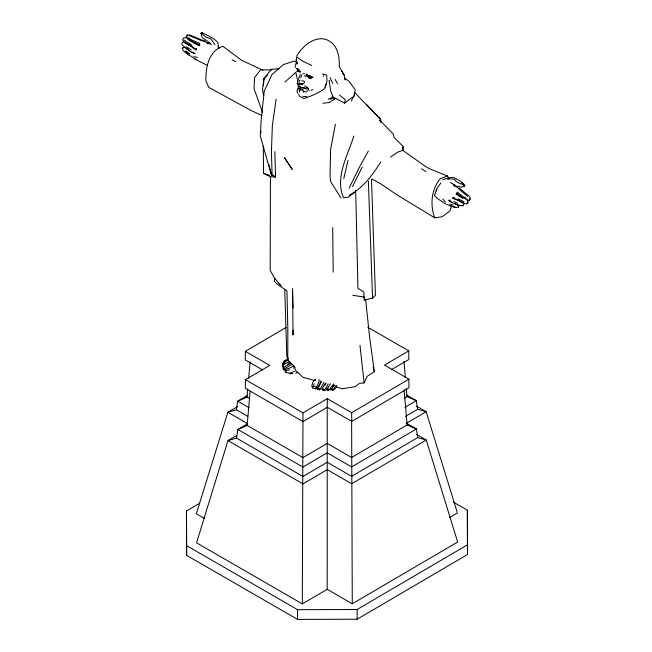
<?xml version="1.0" encoding="UTF-8"?>
<svg xmlns="http://www.w3.org/2000/svg" width="652" height="652" viewBox="0 0 652 652"><rect width="100%" height="100%" fill="white"/><g stroke="black" fill="none" stroke-linecap="round" stroke-linejoin="round"><path stroke-width="0.98" d="M199.626 503.279L186.48 510.981L186.627 555.349L297.565 619.4L357.133 619.229L467.5 554.534L467.354 510.157L453.27 502.024M186.627 555.349L186.48 510.981M297.565 619.4L297.565 609.677L186.635 545.634M367.785 327.231L408.747 350.882L384.493 365.104L408.885 379.187L408.934 387.842L351.721 421.379L351.672 412.724L327.288 398.641L302.976 412.879L302.316 603.891L196.554 542.823L227.98 440.589L236.652 435.512M327.231 407.353L327.198 589.31L302.316 603.891M351.624 420.483L352.276 603.793L457.647 542.024L426.261 440.01L416.685 434.476M357.133 619.229L357.133 609.506L467.508 544.811M467.354 510.157L467.5 554.534M263.269 146.146L263.579 173.31L270.433 176.782L270.189 270.344L274.003 277.304L280.979 286.171L279.537 283.636M293.074 330.018L293.05 335.03L292.512 288.771L293.082 307.948M286.089 327.467L245.364 351.338L245.299 359.928L262.732 369.994M320.377 380.907L320.352 382.781L317.687 387.614L317.483 389.187L319.708 390.083L324.036 382.317M245.364 351.338L269.724 365.405L245.454 379.676L245.339 388.29L302.968 421.567L327.32 407.288L327.288 398.641M333.579 383.947L328.355 390.67L326.774 389.904L326.839 389.016L330.482 383.783M263.432 85.624L263.946 78.533L271.419 69.299L279.015 68.721M319.097 379.423L318.918 381.762L315.772 388.853L312.52 387.883L311.721 385.984L312.936 382.096L315.112 379.358M402.781 150.604L403.14 146.423L393.979 137.368L393.278 134.067L379.611 120.155L381.037 122.56L380.556 119.308L366.522 104.467M204.133 518.258L196.342 513.76L227.858 412.276L236.407 409.815L237.719 401.159L247.018 397.109L247.719 389.057M248.689 377.997L250.083 361.909M236.529 438.128L302.96 476.482L327.231 462.26L351.632 476.335L417.72 437.598L426.261 440.01L351.648 483.751L327.255 469.668L302.976 483.89L227.98 440.589L236.529 438.128L237.85 429.472L247.149 425.422L250.123 391.233M448.739 178.689L447.631 176.056L429.415 168.729L424.664 165.844L402.797 150.367L403.14 146.423M296.766 68.436L297.442 69.275M354.468 92.747L354.183 95.893L351.273 100.962M297.964 89.348L298.314 86.105M196.472 48.403L196.293 50.033L192.837 47.824M462.936 202.642L456.946 199.406L454.045 198.51L454.191 197.197L452.627 198.029L455.561 199.512M276.13 99.177L272.349 125.779L271.419 151.745L272.112 174.972L275.535 177.083L274.867 151.671M297.532 82.47L297.801 80.84M260.759 133L261.093 131.117M285.34 363.188L283.653 363.857L283.465 364.9L282.528 364.207L282.805 363.213L288.274 359.733M335.389 124.255L330.556 149.715L330.042 177.14L330.711 181.582L341.037 198.061M285.519 369.88L283.864 369.774L284.158 368.396L283.253 367.492L290.988 363.237M329.757 80.571L329.097 80.718L330.694 91.133L333.115 97.058L344.623 103.13L345.348 99.87L339.513 95.053M343.783 178.558L348.046 160.343M335.633 388.152L334.011 389.766L332.61 390.23L331.33 389.619L332.838 386.546L334.256 385.21M284.076 361.184L284.753 361.713L284.59 362.634L283.832 362.064L284.076 361.184L288.111 358.502M294.492 371.444L289.553 373.188L285.723 372.414L286.244 370.548L285.495 369.252L288.893 368.356L294.109 365.813M274.842 278.575L274.182 280.914L276.301 283.441L286.937 290.898L287.842 329.309L287.768 359.79L294.411 366.75L295.576 370.556L303.196 377.353L314.957 380.605M302.202 90.734L302.544 89.56L301.297 89.088M336.465 387.451L336.823 386.212L336.147 385.43L332.61 390.23M282.569 365.161L282.218 366.302L283.098 367.149L283.359 365.943L282.569 365.161L289.301 361.461M283.253 367.492L282.846 368.804L283.864 369.774M325.144 383.563L321.998 388.959L322.455 389.872L324.386 390.646L328.152 383.898M325.006 87.115L327.027 81.182L326.636 75.159L322.87 73.815L323.465 76.325M434.468 195.649L436.938 188.428L440.85 183.033M285.495 369.252L284.883 371.021L285.723 372.414M326.163 84.149L324.59 88.648C318.347 93.13 310.971 96.211 303.856 98.591L299.252 95.925L298.82 94.279M300.776 77.694L301.713 75.086M189.023 35.51L201.843 40.831L204.426 41.182L207.507 43.643L209.83 43.505L210.001 43.016L202.332 37.694M353.808 136.089C347.769 155.559 334.631 177.214 343.58 197.809L348.152 197.189L354.395 192.487M299.04 82.299L299.806 80.229M451.42 206.757L449.766 211.15L442.04 216.806L434.688 217.792L396.294 194.418L380.719 183.807L372.145 179.096M458.111 186.016L461.208 187.165L464.436 186.187L464.868 185.038L459.399 180.49L453.27 177.409L450.931 177.409L442.822 179.585M312.52 387.883L314.174 383.889M297.556 81.443L300.45 74.361M436.131 190.979L436.864 189.316M187.776 37.262L190.971 39.601L199.52 43.325L198.534 45.501L188.901 40.261M335.853 386.929L342.333 388.771L355.283 386.66L359.521 383.335L364.093 382.96L367.182 376.31L374.329 371.779L369.456 335.813L365.69 299.961M371.477 179.104L375.43 295.234L372.561 298.16L364.183 300.099L364.851 298.673M362.235 167.01L352.528 186.57M317.483 389.187L321.729 381.412M322.455 389.872L322.976 388.82L324.761 389.529M326.774 389.904L328.225 387.948M331.33 389.619L331.738 388.845L332.927 389.391M462.904 198.461L456.221 194.28L457.345 192.185L463.287 196.822L466.433 198.143M349.056 188.265L359.431 167.124L368.396 151.028M296.733 56.039C302.43 45.868 316.114 34.344 328.209 40.416C338.046 45.501 339.407 56.732 339.342 66.667L344.044 74.988L345.299 79.96L344.346 78.468M298.412 88.419L296.97 90.93L297.801 93.44M205.527 41.516L189.528 34.931L187.181 35.061L186.024 37.066L186.684 37.482M300.393 88.322L299.374 91.81L300.344 89.373L299.154 87.971M324.72 385.528L326.155 383.107M314.908 380.646L315.796 379.219M303.262 92.364L303.873 91.41L302.544 89.56M462.879 205.959L464.118 203.913L463.621 203.033M380.874 161.908C372.52 174.85 363.319 187.76 349.374 195.144M447.745 179.276L450.393 178.754L454.167 179.267L456.294 181.615L460.182 183.685L463.034 184.614L463.694 183.734M470.165 198.452L469.073 200.523L470.296 199.072L469.644 196.66L459.049 187.89M467.981 201.884L466.498 203.742L466.702 204.206L468.087 202.511L466.881 199.789L457.834 194.459L456.221 194.28M265.234 77.784L263.424 80.017L263.946 78.533L262.471 89.87L263.644 95.502M266.44 76.292L267.646 74.801M333.425 386.481L334.647 385.006M304.533 82.584L303.433 83.758L299.985 83.798M329.928 390.124L331.615 388.519L331.053 388.918M284.932 82.046L296.538 71.753M344.623 103.13L354.183 95.893L355.201 89.683L348.624 80.954L344.745 78.159M218.461 48.321L218.029 42.942C214.011 37.62 207.434 35.648 201.924 32.6L200.979 33.317L201.884 36.854M283.832 362.064L286.269 360.499M195.176 53.138L194.736 53.456L191.704 52.29L187.034 49.144M287.581 364.077L290.107 362.292M291.909 364.199L286.538 367.614L284.158 368.396M390.605 157.034L398.013 151.998L402.797 150.367M315.772 388.853L317.687 387.614L316.244 387.94M312.422 77.172L311.175 77.922L309.504 77.881L306.008 75.053L313.05 77.547L307.426 75.176M312.552 77.335L311.167 78.159L309.35 78.101L306.676 75.893M247.352 395.511L237.719 401.159L249.072 407.696M237.401 406.685L227.858 412.276L247.018 423.344M391.477 369.676L408.853 359.505L408.747 350.882M351.672 412.724L408.885 379.187M404.395 398.16L406.995 396.636L416.294 400.638L417.598 409.285L426.139 411.697L457.435 512.969L449.717 517.492M405.462 416.4L417.598 409.285M406.212 423.384L426.139 411.697L416.546 406.163M417.72 437.598L416.416 428.951L407.125 424.949L351.607 457.492L327.214 443.401L302.944 457.631L247.149 425.422M247.401 423.882L237.85 429.472L302.96 467.068L327.231 452.814L351.632 466.922L416.416 428.951L406.815 423.417M404.998 407.239L416.294 400.638L406.612 395.047M293.278 368.152L295.054 367.239M333.115 97.058L328.347 99.161L335.715 98.452L329.284 102.503L322.822 103.26M311.037 90.269L312.838 89.52M447.631 176.056L440.385 178.615C431.274 189.023 429.978 205.201 434.688 217.792M324.386 390.646L325.128 390.409M295.56 373.115L297.931 372.463M467.59 196.35L459.204 189.422L457.394 187.238L453.865 185.877L453.303 184.703L454.909 184.418M286.244 370.548L289.724 369.774M297.687 83.855L297.043 83.13L298.632 84.051L300.743 83.586M289.904 373.889L292.732 373.498M462.855 205.763L458.283 205.347L454.941 203.889M456.555 207.36L454.371 207.059M302.642 83.652L300.336 83.725L301.982 83.806M297.565 609.677L357.133 609.506M448.951 200.229L449.994 200.254L450.124 201.68L448.951 200.229L451.396 202.234L455.186 203.962M300.124 72.111L297.581 71.312L296.978 68.273L296.57 68.403L300.173 71.533M303.041 96.463L306.782 96.594M270.433 176.782L275.535 177.083L271.069 173.937L260.262 135.82L261.24 119.218L264.264 90.987L272.023 74.507L283.261 64.654L294.182 61.117L296.073 61.598M300.156 71.932L297.809 71.133L297.279 68.436M306.334 88.387L301.982 87.735M301.656 80.815L303.816 81.035L304.549 81.704M302.952 73.652L304.37 73.798M271.982 69.862L260.572 69.87L254.516 77.678L254.06 88.688L262.626 112.584M456.172 207.572L449.684 205.673M463.719 203.179L465.194 203.4M352.74 295.307L364.541 297.1M302.968 87.759L304.655 88.077M193.783 56.659L197.507 57.506M453.711 206.888L446.685 204.369M455.634 203.88L458.348 205.413M302.74 87.767L300.49 87.132L297.451 84.719M313.294 386.163L316.285 387.027M303.873 91.41L306.342 92.128M450.98 201.949L452.692 202.495M458.926 205.046L459.88 205.347M305.975 73.969L307.255 74.377M452.627 198.029L454.045 198.51M449.945 204.052L453.254 205.217M301.705 89.454L299.178 87.996M266.293 174.377L269.072 175.453M263.579 173.31L269.105 175.461M318.078 387.981L320.14 388.788M207.377 65.387L194.003 58.664M461.909 202.658L464.379 203.668M262.992 70.269L241.639 60.31L222.87 46.292C208.542 50.921 205.641 67.784 205.893 80.913L208.787 87.36L249.569 109.707L262.096 115.673M311.778 65.526L302.699 61.182L296.799 56.879L296.285 59.446L297.108 64.149L296.399 59.332L296.228 62.698L295.079 66.178L295.535 67.523M463.833 201.607L458.209 198.925M456.131 199.528L462.072 202.707M457.565 203.302L453.833 201.501M457.321 186.676L453.303 184.703M327.247 389.024L328.706 389.717M185.282 51.785L189.887 55.485M199.186 45.2L194.801 42.73M184.687 47.409L188.086 49.405M445.691 203.978L436.84 198.159L434.305 195.135M232.169 59.764L235.714 61.581M309.309 75.298L310.605 75.999M450.287 182.462L454.036 184.508M191.183 49.854L186.358 46.716M467.639 199.708L469.073 200.523M327.32 407.288L351.721 421.379M245.454 379.676L302.976 412.879M247.018 397.109L249.635 398.616M236.407 409.815L247.727 416.351M327.198 589.31L352.276 603.793M192.047 45.257L184.084 40.09M199.235 45.143L186.236 37.751L183.856 37.84L182.495 39.764L183.261 40.554M184.312 42.339L192.267 47.18M421.502 168.844L425.862 171.598M321.998 388.959L323.408 389.88M209.83 43.505L211.305 44.491M187.923 44.328L191.24 46.536M207.442 42.404L209.822 44.002M190.637 55.99L193.628 58.004M460.997 196.619L457.834 194.459L457.345 192.185M183.652 41.581L186.79 43.814M187.238 38.615L188.705 39.658M297.703 68.623L299.292 69.78M304.639 85.868L308.681 88.892L307.019 86.895M300.751 83.766L302.341 84.964M282.805 363.213L283.653 363.857M191.949 51.948L194.043 53.562M185.844 50.815L189.667 53.774M196.464 49.633L187.955 43.896L183.269 41.761L181.704 43.439L182.185 44.964L190.327 51.386M305.552 88.648L305.975 88.99M195.029 58.843L195.999 59.625M189.349 55.371L184.467 51.801L182.56 49.601M354.664 92.535L380.556 119.308M445.609 202.055L442.855 199.162M299.545 86.333L300.531 87.319M463.034 184.614L464.436 186.187M342.822 73.562L344.044 74.988L341.672 70.872M288.086 358.192L286.815 356.717L284.761 289.545M308.086 89.104L309.211 90.506M298.632 84.051L299.064 84.646M461.592 182.381L462.594 183.84M201.924 32.6L202.536 33.578M335.095 79.422L337.712 83.806M187.181 35.061L187.654 35.884M201.598 34.434L200.979 33.317L206.309 37.286L210.955 38.851L214.94 44.866M306.856 90.057L307.508 91.304M330.075 77.506L332.691 83.432M304.72 75.445L305.454 77.026M271.069 173.937L271.843 175.73L268.82 164.296M218.216 46.047L219.064 48.655M296.032 73.407L297.328 79.177M373.213 367.239L374.329 371.779M199.52 43.325L199.862 44.849M298.534 85.249L298.746 86.243M359.977 345.258L364.093 382.96M403.979 361.461L405.357 377.541M406.31 388.6L406.995 396.636M404.101 389.774L407.125 424.949M364.183 300.099L363.816 292.014L357.915 288.29L355.69 190.311M368.38 181.207L372.561 298.16M254.565 78.484L254.606 80.506M332.667 227.695L333.213 272.145M458.747 206.521L457.81 207.695L458.56 206.089L458.747 206.521M183.554 47.637L182.438 48.704L182.258 48.215L183.351 47.197L183.554 47.637M292.137 169.316L284.68 157.971L292.137 169.316"/></g></svg>
